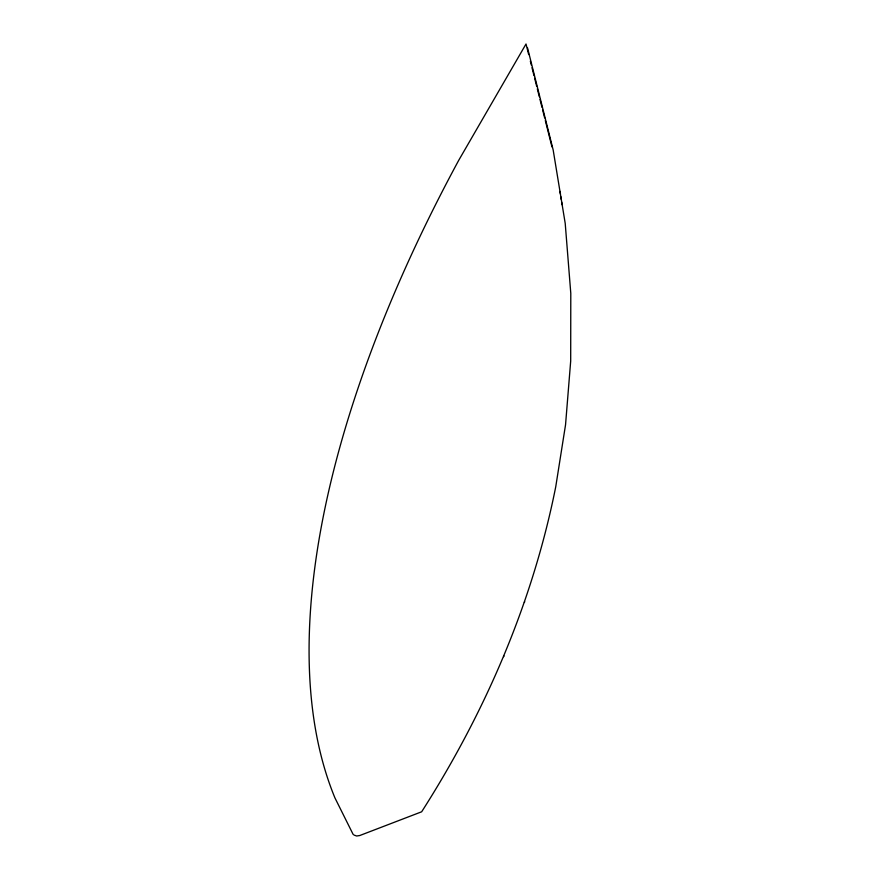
<?xml version="1.0" encoding="UTF-8"?>
<svg xmlns="http://www.w3.org/2000/svg" width="880" height="880" viewBox="0 0 880 880"><rect width="100%" height="100%" fill="white"/><g stroke="black" fill="none" stroke-linecap="round" stroke-linejoin="round"><path stroke-width="1.32" d="M353.903 835.021L356.664 836L359.788 835.516L421.652 811.789C485.133 712.525 532.664 602.569 555.742 486.772L565.543 424.809L570.691 361.031L570.79 293.315L565.213 223.377L553.168 149.974L527.516 47.817M524.403 602.448L524.689 601.689M503.679 656.678L503.965 655.952M353.122 834.383L334.917 797.863A957.704 445.467 -51.1 0 1 458.7 160.347L526.02 44L528.682 54.549M530.343 61.149L531.344 65.109M532.015 67.749L534.006 75.658M534.666 78.298L536.668 86.218M537.328 88.847L539.33 96.767M539.99 99.407L541.992 107.316M542.652 109.956L544.643 117.876M545.314 120.516L551.969 146.894M560.043 191.433A3933.226 1804.253 5.1 0 1 560.45 194.084M560.846 196.735A3933.226 1804.253 5.1 0 1 561.242 199.386M561.627 202.026A3933.226 1804.253 5.1 0 1 562.001 204.666"/></g></svg>
